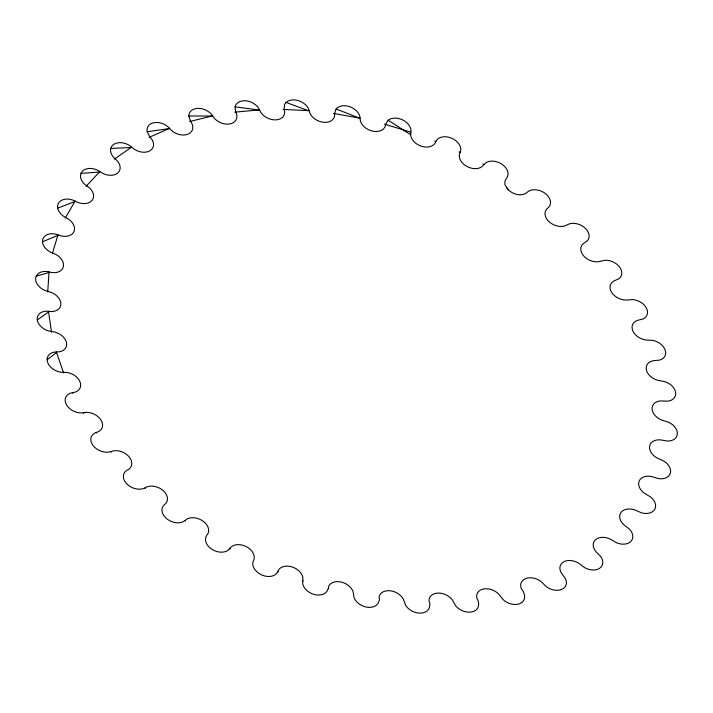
<?xml version="1.0" encoding="UTF-8"?>
<svg xmlns="http://www.w3.org/2000/svg" width="713" height="713" viewBox="0 0 713 713"><rect width="100%" height="100%" fill="white"/><g stroke="black" fill="none" stroke-linecap="round" stroke-linejoin="round"><path stroke-width="1.07" d="M47.718 292.027L49.054 271.92A13.324 9.456 24.2 0 0 63.412 266.359A13.324 9.456 24.2 0 0 52.486 253.035L49.357 251.493A13.324 9.456 24.2 0 1 43.252 238.115A13.324 9.456 24.2 0 1 58.003 234.835A13.324 9.456 24.2 0 0 73.965 231.556A13.324 9.456 24.2 0 0 65.551 217.492L62.655 215.611A13.324 9.456 24.2 0 1 59.215 202.162A13.324 9.456 24.2 0 1 75.097 201.075A13.324 9.456 24.2 0 0 92.227 200.157A13.324 9.456 24.2 0 0 86.558 185.745L83.982 183.58A13.324 9.456 24.2 0 1 83.296 170.425A13.324 9.456 24.2 0 1 99.873 171.557A13.324 9.456 24.2 0 0 117.707 173.027A13.324 9.456 24.2 0 0 114.936 158.66L112.743 156.263A13.324 9.456 24.2 0 1 114.838 143.768A13.324 9.456 24.2 0 1 131.664 147.092A13.324 9.456 24.2 0 0 149.712 150.906A13.324 9.456 24.2 0 0 149.908 136.976L147.19 131.762A13.324 9.456 24.2 0 1 154.454 122.6A13.324 9.456 24.2 0 1 169.596 128.349A13.324 9.456 24.2 0 0 187.359 134.401A13.324 9.456 24.2 0 0 190.531 121.29L188.838 115.996A13.324 9.456 24.2 0 1 198.267 108.349A13.324 9.456 24.2 0 1 212.634 115.836A13.324 9.456 24.2 0 0 229.631 123.964A13.324 9.456 24.2 0 0 235.682 112.03L235.067 106.807A13.324 9.456 24.2 0 1 246.395 100.872A13.324 9.456 24.2 0 1 259.594 109.891A13.324 9.456 24.2 0 0 275.361 119.882A13.324 9.456 24.2 0 0 284.139 109.445L284.612 104.437L286.082 102.422A13.324 9.456 24.2 0 1 299.193 100.889A13.324 9.456 24.2 0 1 309.201 110.684A13.324 9.456 24.2 0 0 323.319 122.253A13.324 9.456 24.2 0 0 334.566 113.608L336.117 108.946A13.324 9.456 24.2 0 1 350.288 106.888A13.324 9.456 24.2 0 1 360.11 118.198A13.324 9.456 24.2 0 0 372.168 131.023A13.324 9.456 24.2 0 0 385.59 124.401L388.184 120.221A13.324 9.456 24.2 0 1 403.21 120.203A13.324 9.456 24.2 0 1 410.911 132.208L410.617 134.721A13.324 9.456 24.2 0 0 422.248 146.486A13.324 9.456 24.2 0 0 435.821 141.539L437.247 139.49A13.324 9.456 24.2 0 1 453.388 139.062A13.324 9.456 24.2 0 1 460.224 152.35A13.324 9.456 24.2 0 0 467.273 166.637A13.324 9.456 24.2 0 0 483.886 164.543L485.794 162.814A13.324 9.456 24.2 0 1 502.487 164.605A13.324 9.456 24.2 0 1 506.702 178.072A13.324 9.456 24.2 0 0 505.178 185.228L508.289 189.765A12.682 9.002 24.2 0 0 527.442 192.055A13.324 9.456 24.2 0 1 545.258 193.473A13.324 9.456 24.2 0 1 548.092 207.839A13.324 9.456 24.2 0 0 549.438 222.046A13.324 9.456 24.2 0 0 567.432 224.648L570.115 223.659A13.324 9.456 24.2 0 1 585.498 228.445A13.324 9.456 24.2 0 1 587.405 240.762L583.091 243.819A13.324 9.456 24.2 0 0 583.715 255.967A13.324 9.456 24.2 0 0 598.867 261.68L604.66 260.298A13.324 9.456 24.2 0 1 619.481 266.912A13.324 9.456 24.2 0 1 618.822 278.792L613.733 281.082A13.324 9.456 24.2 0 0 611.79 292.624A13.324 9.456 24.2 0 0 626.174 300.075L632.431 299.567A13.324 9.456 24.2 0 1 646.281 307.82A13.324 9.456 24.2 0 1 643.073 318.934L637.342 320.413A13.324 9.456 24.2 0 0 632.894 331.028A13.324 9.456 24.2 0 0 646.112 340.021L652.662 340.386A13.324 9.456 24.2 0 1 665.158 350.065A13.324 9.456 24.2 0 1 659.489 360.11L653.286 360.716A13.324 9.456 24.2 0 0 646.441 370.127A13.324 9.456 24.2 0 0 658.144 380.412L664.801 381.651A13.324 9.456 24.2 0 1 675.612 392.48A13.324 9.456 24.2 0 1 667.635 401.187L661.12 400.911A13.324 9.456 24.2 0 0 652.074 408.861A13.324 9.456 24.2 0 0 661.931 420.153L668.518 422.23A13.324 9.456 24.2 0 1 677.35 433.914A13.324 9.456 24.2 0 1 667.288 441.035L660.639 439.894A13.324 9.456 24.2 0 0 649.632 446.151A13.324 9.456 24.2 0 0 657.377 458.147L663.723 461.008A13.324 9.456 24.2 0 1 670.318 473.227A13.324 9.456 24.2 0 1 658.447 478.583L651.842 476.596A13.324 9.456 24.2 0 0 639.187 480.999A13.324 9.456 24.2 0 0 644.605 493.369L650.523 496.934A13.324 9.456 24.2 0 1 654.721 509.358A13.324 9.456 24.2 0 1 641.361 512.79L634.98 510.018A13.324 9.456 24.2 0 0 621.014 512.451A13.324 9.456 24.2 0 0 623.964 524.857L629.303 529.019A13.324 9.456 24.2 0 1 630.978 541.319A13.324 9.456 24.2 0 1 616.495 542.727L610.515 539.251A13.324 9.456 24.2 0 0 595.622 539.634A13.324 9.456 24.2 0 0 596.015 551.737L600.622 556.398A13.324 9.456 24.2 0 1 599.731 568.225A13.324 9.456 24.2 0 1 584.517 567.584L579.116 563.484A13.324 9.456 24.2 0 0 563.689 561.817A13.324 9.456 24.2 0 0 561.523 573.288L565.275 578.314A13.324 9.456 24.2 0 1 561.844 589.348A13.324 9.456 24.2 0 1 546.318 586.665L541.63 582.066A13.324 9.456 24.2 0 0 526.105 578.395A13.324 9.456 24.2 0 0 521.435 588.92L523.28 591.425L524.233 594.17A13.324 9.456 24.2 0 1 518.351 604.107A13.324 9.456 24.2 0 1 502.941 599.473L499.082 594.49A13.324 9.456 24.2 0 0 483.886 588.911A13.324 9.456 24.2 0 0 476.837 598.207L478.236 600.818L478.601 603.537A13.324 9.456 24.2 0 1 470.428 612.111A13.324 9.456 24.2 0 1 455.554 605.631L452.648 600.408A13.324 9.456 24.2 0 0 438.192 593.082A13.324 9.456 24.2 0 0 428.959 600.881L429.877 603.537L429.636 606.148A13.324 9.456 24.2 0 1 419.404 613.127A13.324 9.456 24.2 0 1 405.465 604.989L403.585 599.669A13.324 9.456 24.2 0 0 390.261 590.783A13.324 9.456 24.2 0 0 379.093 596.888L379.503 599.517L378.674 601.95A13.324 9.456 24.2 0 1 366.651 607.137A13.324 9.456 24.2 0 1 354.04 597.565L353.229 592.28A13.324 9.456 24.2 0 0 341.402 582.093A13.324 9.456 24.2 0 0 328.613 586.327L328.515 588.876L327.98 588.733A13.324 9.456 24.2 0 1 313.631 594.294A13.324 9.456 24.2 0 1 302.686 580.97A13.324 9.456 24.2 0 0 292.963 567.236A13.324 9.456 24.2 0 0 277.758 571.683L276.341 573.733A13.324 9.456 24.2 0 1 260.218 574.188A13.324 9.456 24.2 0 1 253.338 560.899A13.324 9.456 24.2 0 0 246.261 546.621A13.324 9.456 24.2 0 0 229.657 548.743L227.759 550.481A13.324 9.456 24.2 0 1 211.066 548.716A13.324 9.456 24.2 0 1 206.815 535.249A13.324 9.456 24.2 0 0 202.563 520.811A13.324 9.456 24.2 0 0 185.023 520.552L182.697 521.934A13.324 9.456 24.2 0 1 165.888 517.995A13.324 9.456 24.2 0 1 164.382 504.715A13.324 9.456 24.2 0 0 163.072 490.517A13.324 9.456 24.2 0 0 145.069 487.888L142.386 488.877A13.324 9.456 24.2 0 1 125.916 482.87A13.324 9.456 24.2 0 1 127.19 470.134A13.324 9.456 24.2 0 0 128.866 456.561A13.324 9.456 24.2 0 0 110.898 451.632L107.921 452.194A13.324 9.456 24.2 0 1 92.244 444.279A13.324 9.456 24.2 0 1 96.264 432.443A13.324 9.456 24.2 0 0 100.872 419.877A13.324 9.456 24.2 0 0 83.421 412.774L80.239 412.898A13.324 9.456 24.2 0 1 65.783 403.3A13.324 9.456 24.2 0 1 72.441 392.685A13.324 9.456 24.2 0 0 79.856 381.455A13.324 9.456 24.2 0 0 63.412 372.382L60.106 372.061A13.324 9.456 24.2 0 1 47.272 361.045A13.324 9.456 24.2 0 1 56.38 351.937A13.324 9.456 24.2 0 0 66.407 342.356A13.324 9.456 24.2 0 0 51.407 331.554L48.065 330.805A13.324 9.456 24.2 0 1 37.201 318.658A13.324 9.456 24.2 0 1 48.511 311.305A13.324 9.456 24.2 0 0 60.872 303.64A13.324 9.456 24.2 0 0 47.726 291.403L44.456 290.244A13.324 9.456 24.2 0 1 35.846 277.304A13.324 9.456 24.2 0 1 49.054 271.92M506.417 187.403L508.289 189.765M52.343 253.641L58.003 234.835M65.257 218.062L75.097 201.075M86.113 186.262L99.873 171.557M114.347 159.106L131.664 147.092M47.129 359.726L56.559 352.552L56.38 351.937M37.272 319.968L48.573 311.938L48.511 311.305M149.195 137.333L169.596 128.349M42.495 241.778L57.78 235.442M57.691 208.098L74.722 201.636M189.685 121.54L212.634 115.836M36.256 276.136L48.983 272.544M147.19 131.762L168.794 128.661M234.729 112.155L259.594 109.891M80.988 173.366L99.357 172.056M110.782 148.464L131.005 147.511M188.838 115.996L211.716 116.023M283.097 109.428L309.201 110.684M235.067 106.807L258.578 109.954M333.461 113.447L360.11 118.198M384.459 124.089L410.911 132.208M302.686 580.97L303.212 581.148M286.082 102.422L308.114 110.595M336.117 108.946L358.969 117.957M434.689 141.076L435.821 141.539M277.758 571.683L278.275 571.888M459.083 151.807L460.224 152.35M482.79 163.937L483.886 164.543M229.657 548.743L230.183 549.028M388.184 120.221L410.617 134.721M185.023 520.552L185.523 520.918M145.069 487.888L145.541 488.316M110.898 451.632L111.299 452.122M96.264 432.443L96.638 432.987M83.421 412.774L83.751 413.317M72.441 392.685L72.726 393.273M63.644 372.97L56.559 352.552M51.523 332.16L48.573 311.938"/></g></svg>
